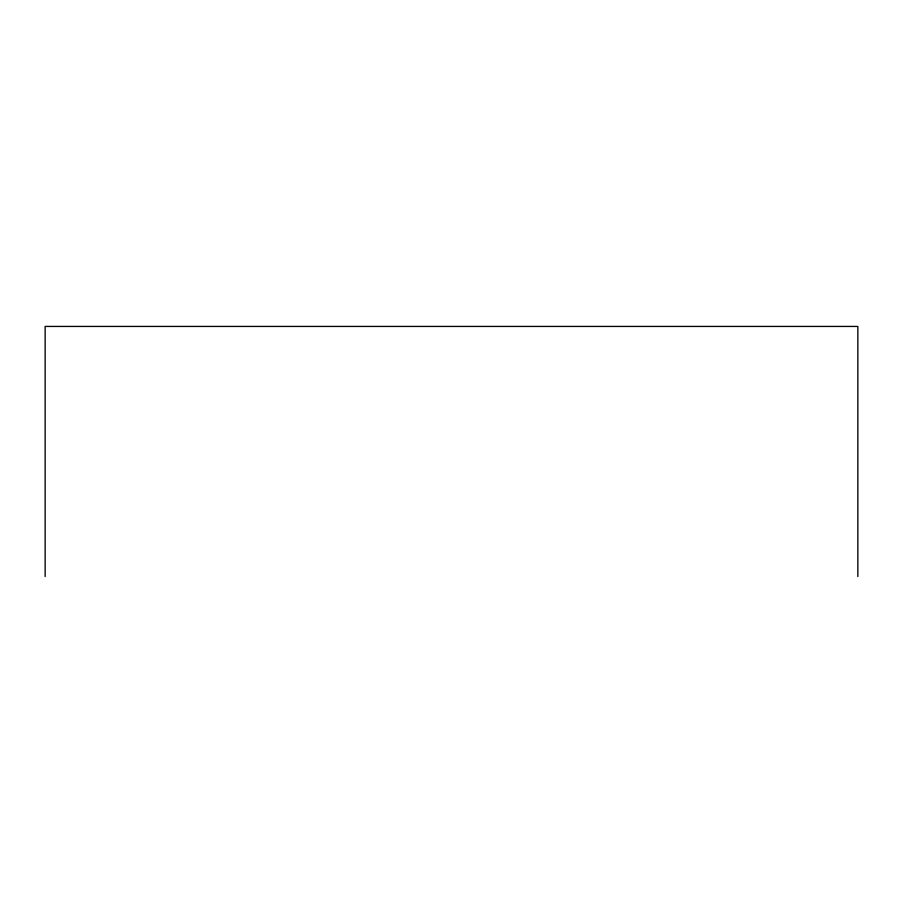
<?xml version="1.0" encoding="UTF-8"?>
<svg xmlns="http://www.w3.org/2000/svg" width="903" height="903" viewBox="0 0 903 903"><rect width="100%" height="100%" fill="white"/><g stroke="black" fill="none" stroke-linecap="round" stroke-linejoin="round"><path stroke-width="1.35" d="M857.85 576.565L857.85 326.434L45.15 326.434L45.15 576.565"/></g></svg>
